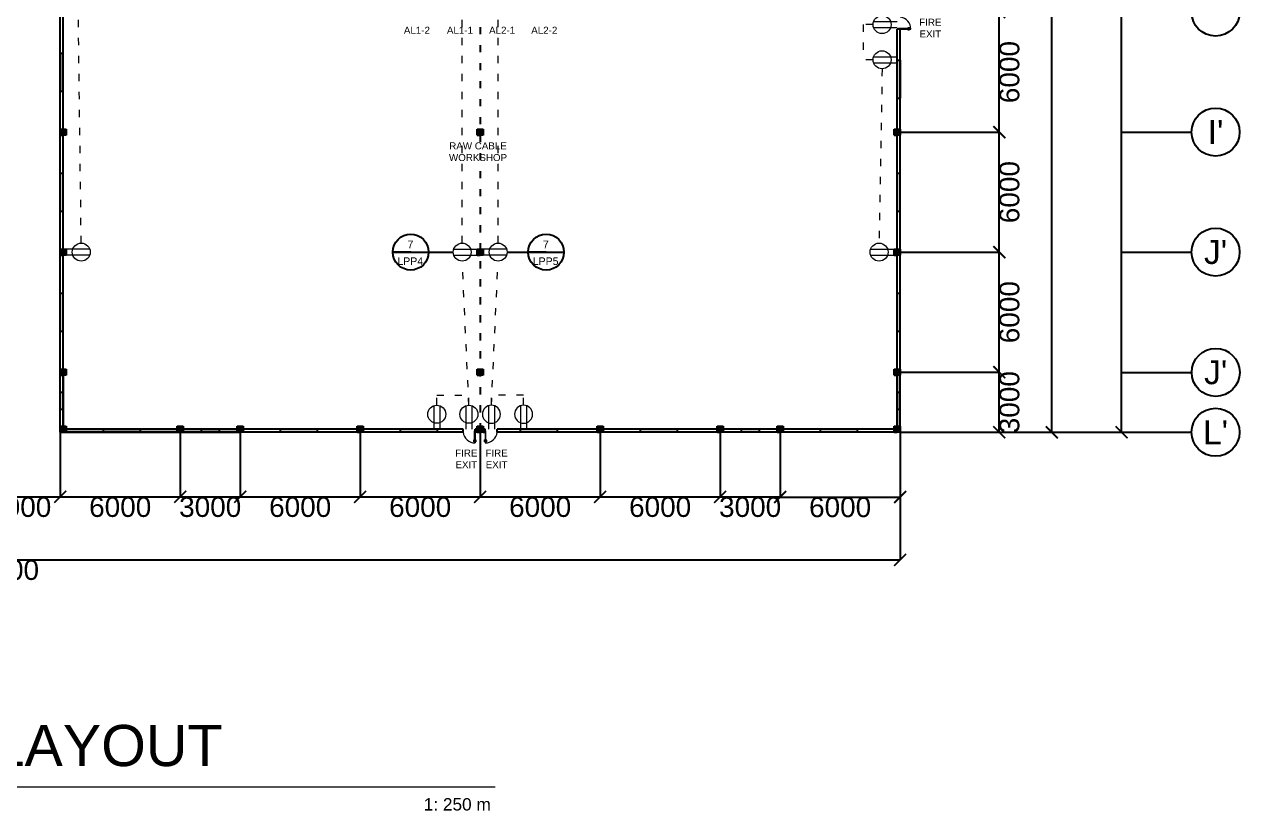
# Model space of a CAD drawing. Header units: millimetres. Extents: x 3339 to 2017737, y 4955 to 2748989.
# Drawn here: x 1182429 to 1243205, y 1219793 to 1259096 of the extents above; entities that cross this region are included whole.
import ezdxf

# ---------------------------------------------------------------- set-up
doc = ezdxf.new("R2010")
doc.units = ezdxf.units.MM
doc.header["$LTSCALE"] = 30
doc.linetypes.add('ACAD_ISO03W100', pattern=[30, 12, -18])
for name, color, linetype, lineweight in [('A-DETL-GENF', 92, 'Continuous', 13), ('A-DOOR', 31, 'Continuous', 13), ('MACH BLOCK', 41, 'Continuous', 5), ('outlet', 3, 'Continuous', 13), ('power lines', 3, 'ACAD_ISO03W100', 13), ('TEXT MACHLAYOUT', 255, 'Continuous', 5)]:
    doc.layers.add(name, color=color, linetype=linetype, lineweight=lineweight)
doc.layers.add('broken line', color=7, linetype='ACAD_ISO03W100', plot=False)
for name, color, linetype in [('DIM LINES', 7, 'Continuous'), ('TEXT', 7, 'Continuous'), ('window', 92, 'Continuous')]:
    doc.layers.add(name, color=color, linetype=linetype)
doc.styles.get("Standard").update_dxf_attribs({"font": 'arial.ttf'})
doc.dimstyles.new('GREEN', dxfattribs={"dimtxt": 1000, "dimasz": 600, "dimexe": 0.18, "dimexo": 0.0625, "dimgap": 0.09, "dimtad": 2, "dimdec": 0, "dimzin": 0, "dimdsep": 46, "dimtxsty": 'Standard', "dimblk": 'ARCHTICK', "dimcen": 0.09, "dimclrd": 3, "dimclre": 3, "dimclrt": 2, "dimadec": 0, "dimazin": 0, "dimtfac": 1, "dimtdec": 0, "dimtofl": 0, "dimtmove": 0, "dimatfit": 3, "dimfxl": 1, "dimtolj": 1, "dimtzin": 0, "dimarcsym": 0})

# ---------------------------------------------------------------- blocks, each defined once
blk = doc.blocks.new('_ArchTick')
at = {"color": 0, "linetype": 'ByBlock', "const_width": 0.15}
blk.add_lwpolyline([(-0.5, -0.5), (0.5, 0.5)], dxfattribs=at)
blk = doc.blocks.new('*D843')
at = {"layer": 'Defpoints', "color": 0, "transparency": 16777216}
for p in [(1136224, 1238709), (1226224, 1238709), (1226224, 1232330)]:
    blk.add_point(p, dxfattribs=at)
at = {"layer": 'DIM LINES', "color": 3, "linetype": 'ByBlock', "lineweight": -2, "transparency": 16777216}
for p, q in [((1136224, 1238709), (1136224, 1232329)), ((1226224, 1238709), (1226224, 1232329)), ((1136224, 1232330), (1226224, 1232330))]:
    blk.add_line(p, q, dxfattribs=at)
at = {"layer": 'DIM LINES', "color": 3, "lineweight": -2, "transparency": 16777216, "xscale": 600, "yscale": 600, "zscale": 600, "rotation": 180}
blk.add_blockref('_ArchTick', (1136224, 1232330), dxfattribs=at)
at = {"layer": 'DIM LINES', "color": 3, "lineweight": -2, "transparency": 16777216, "xscale": 600, "yscale": 600, "zscale": 600}
blk.add_blockref('_ArchTick', (1226224, 1232330), dxfattribs=at)
at = {"layer": 'DIM LINES', "color": 2, "transparency": 16777216, "insert": (1181224, 1231819), "char_height": 1000, "attachment_point": 5}
blk.add_mtext('\\A1;90000', dxfattribs=at)
blk = doc.blocks.new('*D573')
at = {"layer": 'Defpoints', "color": 0, "transparency": 16777216}
for p in [(1180224, 1238709), (1184224, 1238709), (1184224, 1235479)]:
    blk.add_point(p, dxfattribs=at)
at = {"layer": 'DIM LINES', "color": 3, "linetype": 'ByBlock', "lineweight": -2, "transparency": 16777216}
for p, q in [((1180224, 1238709), (1180224, 1235479)), ((1184224, 1238709), (1184224, 1235479)), ((1180224, 1235479), (1184224, 1235479))]:
    blk.add_line(p, q, dxfattribs=at)
at = {"layer": 'DIM LINES', "color": 3, "lineweight": -2, "transparency": 16777216, "xscale": 600, "yscale": 600, "zscale": 600, "rotation": 180}
blk.add_blockref('_ArchTick', (1180224, 1235479), dxfattribs=at)
at = {"layer": 'DIM LINES', "color": 3, "lineweight": -2, "transparency": 16777216, "xscale": 600, "yscale": 600, "zscale": 600}
blk.add_blockref('_ArchTick', (1184224, 1235479), dxfattribs=at)
at = {"layer": 'DIM LINES', "color": 2, "transparency": 16777216, "insert": (1182224, 1234968), "char_height": 1000, "attachment_point": 5}
blk.add_mtext('\\A1;4000', dxfattribs=at)
blk = doc.blocks.new('*D844')
at = {"layer": 'Defpoints', "color": 0, "transparency": 16777216}
for p in [(1184224, 1238709), (1190224, 1238709), (1190224, 1235479)]:
    blk.add_point(p, dxfattribs=at)
at = {"layer": 'DIM LINES', "color": 3, "linetype": 'ByBlock', "lineweight": -2, "transparency": 16777216}
for p, q in [((1184224, 1238709), (1184224, 1235479)), ((1190224, 1238709), (1190224, 1235479)), ((1184224, 1235479), (1190224, 1235479))]:
    blk.add_line(p, q, dxfattribs=at)
at = {"layer": 'DIM LINES', "color": 3, "lineweight": -2, "transparency": 16777216, "xscale": 600, "yscale": 600, "zscale": 600, "rotation": 180}
blk.add_blockref('_ArchTick', (1184224, 1235479), dxfattribs=at)
at = {"layer": 'DIM LINES', "color": 3, "lineweight": -2, "transparency": 16777216, "xscale": 600, "yscale": 600, "zscale": 600}
blk.add_blockref('_ArchTick', (1190224, 1235479), dxfattribs=at)
at = {"layer": 'DIM LINES', "color": 2, "transparency": 16777216, "insert": (1187224, 1234968), "char_height": 1000, "attachment_point": 5}
blk.add_mtext('\\A1;6000', dxfattribs=at)
blk = doc.blocks.new('*D574')
at = {"layer": 'Defpoints', "color": 0, "transparency": 16777216}
for p in [(1190224, 1238709), (1193224, 1238709), (1193224, 1235479)]:
    blk.add_point(p, dxfattribs=at)
at = {"layer": 'DIM LINES', "color": 3, "linetype": 'ByBlock', "lineweight": -2, "transparency": 16777216}
for p, q in [((1190224, 1238709), (1190224, 1235478)), ((1193224, 1238709), (1193224, 1235478)), ((1190224, 1235479), (1193224, 1235479))]:
    blk.add_line(p, q, dxfattribs=at)
at = {"layer": 'DIM LINES', "color": 3, "lineweight": -2, "transparency": 16777216, "xscale": 600, "yscale": 600, "zscale": 600, "rotation": 180}
blk.add_blockref('_ArchTick', (1190224, 1235479), dxfattribs=at)
at = {"layer": 'DIM LINES', "color": 3, "lineweight": -2, "transparency": 16777216, "xscale": 600, "yscale": 600, "zscale": 600}
blk.add_blockref('_ArchTick', (1193224, 1235479), dxfattribs=at)
at = {"layer": 'DIM LINES', "color": 2, "transparency": 16777216, "insert": (1191724, 1234968), "char_height": 1000, "attachment_point": 5}
blk.add_mtext('\\A1;3000', dxfattribs=at)
blk = doc.blocks.new('*D575')
at = {"layer": 'Defpoints', "color": 0, "transparency": 16777216}
for p in [(1193224, 1238709), (1199224, 1238709), (1199224, 1235479)]:
    blk.add_point(p, dxfattribs=at)
at = {"layer": 'DIM LINES', "color": 3, "linetype": 'ByBlock', "lineweight": -2, "transparency": 16777216}
for p, q in [((1193224, 1238709), (1193224, 1235478)), ((1199224, 1238709), (1199224, 1235478)), ((1193224, 1235479), (1199224, 1235479))]:
    blk.add_line(p, q, dxfattribs=at)
at = {"layer": 'DIM LINES', "color": 3, "lineweight": -2, "transparency": 16777216, "xscale": 600, "yscale": 600, "zscale": 600, "rotation": 180}
blk.add_blockref('_ArchTick', (1193224, 1235479), dxfattribs=at)
at = {"layer": 'DIM LINES', "color": 3, "lineweight": -2, "transparency": 16777216, "xscale": 600, "yscale": 600, "zscale": 600}
blk.add_blockref('_ArchTick', (1199224, 1235479), dxfattribs=at)
at = {"layer": 'DIM LINES', "color": 2, "transparency": 16777216, "insert": (1196224, 1234968), "char_height": 1000, "attachment_point": 5}
blk.add_mtext('\\A1;6000', dxfattribs=at)
blk = doc.blocks.new('*D576')
at = {"layer": 'Defpoints', "color": 0, "transparency": 16777216}
for p in [(1199224, 1238709), (1205224, 1238709), (1205224, 1235479)]:
    blk.add_point(p, dxfattribs=at)
at = {"layer": 'DIM LINES', "color": 3, "linetype": 'ByBlock', "lineweight": -2, "transparency": 16777216}
for p, q in [((1199224, 1238709), (1199224, 1235478)), ((1205224, 1238709), (1205224, 1235478)), ((1199224, 1235479), (1205224, 1235479))]:
    blk.add_line(p, q, dxfattribs=at)
at = {"layer": 'DIM LINES', "color": 3, "lineweight": -2, "transparency": 16777216, "xscale": 600, "yscale": 600, "zscale": 600, "rotation": 180}
blk.add_blockref('_ArchTick', (1199224, 1235479), dxfattribs=at)
at = {"layer": 'DIM LINES', "color": 3, "lineweight": -2, "transparency": 16777216, "xscale": 600, "yscale": 600, "zscale": 600}
blk.add_blockref('_ArchTick', (1205224, 1235479), dxfattribs=at)
at = {"layer": 'DIM LINES', "color": 2, "transparency": 16777216, "insert": (1202224, 1234968), "char_height": 1000, "attachment_point": 5}
blk.add_mtext('\\A1;6000', dxfattribs=at)
blk = doc.blocks.new('*D577')
at = {"layer": 'Defpoints', "color": 0, "transparency": 16777216}
for p in [(1205224, 1238709), (1211224, 1238709), (1211224, 1235479)]:
    blk.add_point(p, dxfattribs=at)
at = {"layer": 'DIM LINES', "color": 3, "linetype": 'ByBlock', "lineweight": -2, "transparency": 16777216}
for p, q in [((1205224, 1238709), (1205224, 1235478)), ((1211224, 1238709), (1211224, 1235478)), ((1205224, 1235479), (1211224, 1235479))]:
    blk.add_line(p, q, dxfattribs=at)
at = {"layer": 'DIM LINES', "color": 3, "lineweight": -2, "transparency": 16777216, "xscale": 600, "yscale": 600, "zscale": 600, "rotation": 180}
blk.add_blockref('_ArchTick', (1205224, 1235479), dxfattribs=at)
at = {"layer": 'DIM LINES', "color": 3, "lineweight": -2, "transparency": 16777216, "xscale": 600, "yscale": 600, "zscale": 600}
blk.add_blockref('_ArchTick', (1211224, 1235479), dxfattribs=at)
at = {"layer": 'DIM LINES', "color": 2, "transparency": 16777216, "insert": (1208224, 1234968), "char_height": 1000, "attachment_point": 5}
blk.add_mtext('\\A1;6000', dxfattribs=at)
blk = doc.blocks.new('*D578')
at = {"layer": 'Defpoints', "color": 0, "transparency": 16777216}
for p in [(1211224, 1238709), (1217224, 1238709), (1217224, 1235479)]:
    blk.add_point(p, dxfattribs=at)
at = {"layer": 'DIM LINES', "color": 3, "linetype": 'ByBlock', "lineweight": -2, "transparency": 16777216}
for p, q in [((1211224, 1238709), (1211224, 1235478)), ((1217224, 1238709), (1217224, 1235478)), ((1211224, 1235479), (1217224, 1235479))]:
    blk.add_line(p, q, dxfattribs=at)
at = {"layer": 'DIM LINES', "color": 3, "lineweight": -2, "transparency": 16777216, "xscale": 600, "yscale": 600, "zscale": 600, "rotation": 180}
blk.add_blockref('_ArchTick', (1211224, 1235479), dxfattribs=at)
at = {"layer": 'DIM LINES', "color": 3, "lineweight": -2, "transparency": 16777216, "xscale": 600, "yscale": 600, "zscale": 600}
blk.add_blockref('_ArchTick', (1217224, 1235479), dxfattribs=at)
at = {"layer": 'DIM LINES', "color": 2, "transparency": 16777216, "insert": (1214224, 1234968), "char_height": 1000, "attachment_point": 5}
blk.add_mtext('\\A1;6000', dxfattribs=at)
blk = doc.blocks.new('*D579')
at = {"layer": 'Defpoints', "color": 0, "transparency": 16777216}
for p in [(1217224, 1238709), (1220224, 1238709), (1220224, 1235478)]:
    blk.add_point(p, dxfattribs=at)
at = {"layer": 'DIM LINES', "color": 3, "linetype": 'ByBlock', "lineweight": -2, "transparency": 16777216}
for p, q in [((1217224, 1238709), (1217224, 1235478)), ((1220224, 1238709), (1220224, 1235478)), ((1217224, 1235478), (1220224, 1235478))]:
    blk.add_line(p, q, dxfattribs=at)
at = {"layer": 'DIM LINES', "color": 3, "lineweight": -2, "transparency": 16777216, "xscale": 600, "yscale": 600, "zscale": 600, "rotation": 180}
blk.add_blockref('_ArchTick', (1217224, 1235478), dxfattribs=at)
at = {"layer": 'DIM LINES', "color": 3, "lineweight": -2, "transparency": 16777216, "xscale": 600, "yscale": 600, "zscale": 600}
blk.add_blockref('_ArchTick', (1220224, 1235478), dxfattribs=at)
at = {"layer": 'DIM LINES', "color": 2, "transparency": 16777216, "insert": (1218724, 1234967), "char_height": 1000, "attachment_point": 5}
blk.add_mtext('\\A1;3000', dxfattribs=at)
blk = doc.blocks.new('*D845')
at = {"layer": 'Defpoints', "color": 0, "transparency": 16777216}
for p in [(1220224, 1238709), (1226224, 1238709), (1226224, 1235469)]:
    blk.add_point(p, dxfattribs=at)
at = {"layer": 'DIM LINES', "color": 3, "linetype": 'ByBlock', "lineweight": -2, "transparency": 16777216}
for p, q in [((1220224, 1238709), (1220224, 1235469)), ((1226224, 1238709), (1226224, 1235469)), ((1220224, 1235469), (1226224, 1235469))]:
    blk.add_line(p, q, dxfattribs=at)
at = {"layer": 'DIM LINES', "color": 3, "lineweight": -2, "transparency": 16777216, "xscale": 600, "yscale": 600, "zscale": 600, "rotation": 180}
blk.add_blockref('_ArchTick', (1220224, 1235469), dxfattribs=at)
at = {"layer": 'DIM LINES', "color": 3, "lineweight": -2, "transparency": 16777216, "xscale": 600, "yscale": 600, "zscale": 600}
blk.add_blockref('_ArchTick', (1226224, 1235469), dxfattribs=at)
at = {"layer": 'DIM LINES', "color": 2, "transparency": 16777216, "insert": (1223224, 1234959), "char_height": 1000, "attachment_point": 5}
blk.add_mtext('\\A1;6000', dxfattribs=at)
blk = doc.blocks.new('*D849')
at = {"layer": 'Defpoints', "color": 0, "transparency": 16777216}
for p in [(1193149, 1301709), (1233810, 1301709), (1226224, 1238709)]:
    blk.add_point(p, dxfattribs=at)
at = {"layer": 'DIM LINES', "color": 3, "linetype": 'ByBlock', "lineweight": -2, "transparency": 16777216}
for p, q in [((1193149, 1301709), (1233810, 1301709)), ((1233810, 1238709), (1233810, 1301709)), ((1226224, 1238709), (1233810, 1238709))]:
    blk.add_line(p, q, dxfattribs=at)
at = {"layer": 'DIM LINES', "color": 3, "lineweight": -2, "transparency": 16777216, "xscale": 600, "yscale": 600, "zscale": 600}
for p, rotation in [((1233810, 1301709), 90), ((1233810, 1238709), 270)]:
    blk.add_blockref('_ArchTick', p, dxfattribs=dict(at, rotation=rotation))
at = {"layer": 'DIM LINES', "color": 2, "transparency": 16777216, "insert": (1234321, 1270209), "char_height": 1000, "attachment_point": 5, "rotation": 90}
blk.add_mtext('\\A1;63000', dxfattribs=at)
blk = doc.blocks.new('*D591')
at = {"layer": 'Defpoints', "color": 0, "transparency": 16777216}
for p in [(1226224, 1308509), (1237299, 1308509), (1226224, 1238709)]:
    blk.add_point(p, dxfattribs=at)
at = {"layer": 'DIM LINES', "color": 3, "linetype": 'ByBlock', "lineweight": -2, "transparency": 16777216}
for p, q in [((1226224, 1308509), (1237299, 1308509)), ((1237299, 1238709), (1237299, 1308509)), ((1226224, 1238709), (1237299, 1238709))]:
    blk.add_line(p, q, dxfattribs=at)
at = {"layer": 'DIM LINES', "color": 3, "lineweight": -2, "transparency": 16777216, "xscale": 600, "yscale": 600, "zscale": 600}
for p, rotation in [((1237299, 1308509), 90), ((1237299, 1238709), 270)]:
    blk.add_blockref('_ArchTick', p, dxfattribs=dict(at, rotation=rotation))
at = {"layer": 'DIM LINES', "color": 2, "transparency": 16777216, "insert": (1237809, 1273609), "char_height": 1000, "attachment_point": 5, "rotation": 90}
blk.add_mtext('\\A1;69800', dxfattribs=at)
blk = doc.blocks.new('*D593')
at = {"layer": 'Defpoints', "color": 0, "transparency": 16777216}
for p in [(1226224, 1241709), (1231182, 1241709), (1226224, 1238709)]:
    blk.add_point(p, dxfattribs=at)
at = {"layer": 'DIM LINES', "color": 3, "linetype": 'ByBlock', "lineweight": -2, "transparency": 16777216}
for p, q in [((1226224, 1241709), (1231182, 1241709)), ((1231182, 1238709), (1231182, 1241709)), ((1226224, 1238709), (1231182, 1238709))]:
    blk.add_line(p, q, dxfattribs=at)
at = {"layer": 'DIM LINES', "color": 3, "lineweight": -2, "transparency": 16777216, "xscale": 600, "yscale": 600, "zscale": 600}
for p, rotation in [((1231182, 1241709), 90), ((1231182, 1238709), 270)]:
    blk.add_blockref('_ArchTick', p, dxfattribs=dict(at, rotation=rotation))
at = {"layer": 'DIM LINES', "color": 2, "transparency": 16777216, "insert": (1231693, 1240209), "char_height": 1000, "attachment_point": 5, "rotation": 90}
blk.add_mtext('\\A1;3000', dxfattribs=at)
blk = doc.blocks.new('*D594')
at = {"layer": 'Defpoints', "color": 0, "transparency": 16777216}
for p in [(1226224, 1247709), (1231182, 1247709), (1226224, 1241709)]:
    blk.add_point(p, dxfattribs=at)
at = {"layer": 'DIM LINES', "color": 3, "linetype": 'ByBlock', "lineweight": -2, "transparency": 16777216}
for p, q in [((1226224, 1247709), (1231182, 1247709)), ((1231182, 1241709), (1231182, 1247709)), ((1226224, 1241709), (1231182, 1241709))]:
    blk.add_line(p, q, dxfattribs=at)
at = {"layer": 'DIM LINES', "color": 3, "lineweight": -2, "transparency": 16777216, "xscale": 600, "yscale": 600, "zscale": 600}
for p, rotation in [((1231182, 1247709), 90), ((1231182, 1241709), 270)]:
    blk.add_blockref('_ArchTick', p, dxfattribs=dict(at, rotation=rotation))
at = {"layer": 'DIM LINES', "color": 2, "transparency": 16777216, "insert": (1231693, 1244709), "char_height": 1000, "attachment_point": 5, "rotation": 90}
blk.add_mtext('\\A1;6000', dxfattribs=at)
blk = doc.blocks.new('*D595')
at = {"layer": 'Defpoints', "color": 0, "transparency": 16777216}
for p in [(1226224, 1253709), (1231182, 1253709), (1226224, 1247709)]:
    blk.add_point(p, dxfattribs=at)
at = {"layer": 'DIM LINES', "color": 3, "linetype": 'ByBlock', "lineweight": -2, "transparency": 16777216}
for p, q in [((1226225, 1253709), (1231182, 1253709)), ((1231182, 1247709), (1231182, 1253709)), ((1226225, 1247709), (1231182, 1247709))]:
    blk.add_line(p, q, dxfattribs=at)
at = {"layer": 'DIM LINES', "color": 3, "lineweight": -2, "transparency": 16777216, "xscale": 600, "yscale": 600, "zscale": 600}
for p, rotation in [((1231182, 1253709), 90), ((1231182, 1247709), 270)]:
    blk.add_blockref('_ArchTick', p, dxfattribs=dict(at, rotation=rotation))
at = {"layer": 'DIM LINES', "color": 2, "transparency": 16777216, "insert": (1231693, 1250709), "char_height": 1000, "attachment_point": 5, "rotation": 90}
blk.add_mtext('\\A1;6000', dxfattribs=at)
blk = doc.blocks.new('*D596')
at = {"layer": 'Defpoints', "color": 0, "transparency": 16777216}
for p in [(1226225, 1259709), (1231182, 1259709), (1226225, 1253709)]:
    blk.add_point(p, dxfattribs=at)
at = {"layer": 'DIM LINES', "color": 3, "linetype": 'ByBlock', "lineweight": -2, "transparency": 16777216}
for p, q in [((1226225, 1259709), (1231182, 1259709)), ((1231182, 1253709), (1231182, 1259709)), ((1226225, 1253709), (1231182, 1253709))]:
    blk.add_line(p, q, dxfattribs=at)
at = {"layer": 'DIM LINES', "color": 3, "lineweight": -2, "transparency": 16777216, "xscale": 600, "yscale": 600, "zscale": 600}
for p, rotation in [((1231182, 1259709), 90), ((1231182, 1253709), 270)]:
    blk.add_blockref('_ArchTick', p, dxfattribs=dict(at, rotation=rotation))
at = {"layer": 'DIM LINES', "color": 2, "transparency": 16777216, "insert": (1231693, 1256709), "char_height": 1000, "attachment_point": 5, "rotation": 90}
blk.add_mtext('\\A1;6000', dxfattribs=at)
blk = doc.blocks.new('Poste with lines')
h = blk.add_hatch(color=2)
h.dxf.hatch_style = 1
h.paths.add_polyline_path([(13203, 12318), (12903, 12318), (12903, 12018), (13203, 12018)])
at = {"color": 0}
for p, q in [((12903, 12018), (12903, 12318)), ((12903, 12318), (13203, 12318)), ((12903, 12018), (12903, 12168)), ((13203, 12318), (13203, 12018)), ((12903, 12018), (13053, 12018)), ((13053, 12018), (12903, 12018)), ((13203, 12018), (12903, 12018))]:
    blk.add_line(p, q, dxfattribs=at)
blk = doc.blocks.new('outet')
at = {"layer": 'outlet', "linetype": 'ByBlock'}
for p, q in [((151671, 60292), (151671, 59118)), ((151971, 60292), (151971, 59118))]:
    blk.add_line(p, q, dxfattribs=at)
blk.add_circle((151821, 59868), 450, dxfattribs=at)

msp = doc.modelspace()

# ---------------------------------------------------------------- hatches: boundary and pattern name
at = {"layer": 'window'}
h = msp.add_hatch(color=256, dxfattribs=at)
h.dxf.hatch_style = 1
h.paths.add_polyline_path([(1184374.279, 1257659.357), (1184225.899, 1257659.357), (1184225.899, 1255759.357), (1184374.279, 1255759.357)])
h = msp.add_hatch(color=256, dxfattribs=at)
h.dxf.hatch_style = 1
h.paths.add_polyline_path([(1226224.639, 1257306.42), (1226076.259, 1257306.42), (1226076.259, 1255406.42), (1226224.639, 1255406.42)])
h = msp.add_hatch(color=256, dxfattribs=at)
h.dxf.hatch_style = 1
h.paths.add_polyline_path([(1184374.639, 1251659.357), (1184226.259, 1251659.357), (1184226.259, 1249759.357), (1184374.639, 1249759.357)])
h = msp.add_hatch(color=256, dxfattribs=at)
h.dxf.hatch_style = 1
h.paths.add_polyline_path([(1226224.639, 1251659.357), (1226076.259, 1251659.357), (1226076.259, 1249759.357), (1226224.639, 1249759.357)])
h = msp.add_hatch(color=256, dxfattribs=at)
h.dxf.hatch_style = 1
h.paths.add_polyline_path([(1184374.459, 1245659.357), (1184226.079, 1245659.357), (1184226.079, 1243759.357), (1184374.459, 1243759.357)])
h = msp.add_hatch(color=256, dxfattribs=at)
h.dxf.hatch_style = 1
h.paths.add_polyline_path([(1226224.459, 1245659.357), (1226076.079, 1245659.357), (1226076.079, 1243759.357), (1226224.459, 1243759.357)])
h = msp.add_hatch(color=256, dxfattribs=at)
h.dxf.hatch_style = 1
h.paths.add_polyline_path([(1184374.279, 1240709.357), (1184224.279, 1240709.357), (1184224.279, 1239859.357), (1184374.279, 1239859.357)])
h = msp.add_hatch(color=256, dxfattribs=at)
h.dxf.hatch_style = 1
h.paths.add_polyline_path([(1226224.279, 1240709.357), (1226074.279, 1240709.357), (1226074.279, 1239859.357), (1226224.279, 1239859.357)])
h = msp.add_hatch(color=256, dxfattribs=at)
h.dxf.hatch_style = 1
h.paths.add_polyline_path([(1188224.279, 1238859.357), (1186374.279, 1238859.357), (1186374.279, 1238709.357), (1188224.279, 1238709.357)])
h = msp.add_hatch(color=256, dxfattribs=at)
h.dxf.hatch_style = 1
h.paths.add_polyline_path([(1192174.279, 1238859.357), (1191274.279, 1238859.357), (1191274.279, 1238709.357), (1191724.279, 1238709.357), (1192174.279, 1238709.357)])
h = msp.add_hatch(color=256, dxfattribs=at)
h.dxf.hatch_style = 1
h.paths.add_polyline_path([(1197074.279, 1238859.357), (1195224.279, 1238859.357), (1195224.279, 1238709.357), (1197074.279, 1238709.357)])
h = msp.add_hatch(color=256, dxfattribs=at)
h.dxf.hatch_style = 1
h.paths.add_polyline_path([(1203074.279, 1238859.357), (1201224.279, 1238859.357), (1201224.279, 1238709.357), (1203074.279, 1238709.357)])
h = msp.add_hatch(color=256, dxfattribs=at)
h.dxf.hatch_style = 1
h.paths.add_polyline_path([(1209074.279, 1238859.357), (1207224.279, 1238859.357), (1207224.279, 1238709.357), (1209074.279, 1238709.357)])
h = msp.add_hatch(color=256, dxfattribs=at)
h.dxf.hatch_style = 1
h.paths.add_polyline_path([(1215074.279, 1238859.357), (1213224.279, 1238859.357), (1213224.279, 1238709.357), (1215074.279, 1238709.357)])
h = msp.add_hatch(color=256, dxfattribs=at)
h.dxf.hatch_style = 1
h.paths.add_polyline_path([(1219174.279, 1238859.357), (1218274.279, 1238859.357), (1218274.279, 1238709.357), (1218724.279, 1238709.357), (1219174.279, 1238709.357)])
h = msp.add_hatch(color=256, dxfattribs=at)
h.dxf.hatch_style = 1
h.paths.add_polyline_path([(1224074.279, 1238859.357), (1222224.279, 1238859.357), (1222224.279, 1238709.357), (1224074.279, 1238709.357)])

# ---------------------------------------------------------------- linework, layer by layer
at = {"color": 0}
for p, q in [((1184224.279, 1238709.357), (1184224.279, 1260346.482)), ((1184374.279, 1238859.357), (1184374.279, 1259559.357)), ((1226224.279, 1238709.357), (1226224.279, 1258853.482)), ((1226224.279, 1238709.357), (1226224.279, 1258853.482)), ((1204368.404, 1238709.357), (1184224.279, 1238709.357)), ((1184224.279, 1238709.357), (1193224.279, 1238709.357)), ((1184224.279, 1238709.357), (1191724.279, 1238709.357)), ((1204368.404, 1238859.357), (1184374.279, 1238859.357)), ((1205474.279, 1238859.357), (1204974.279, 1238859.357)), ((1205474.279, 1238709.357), (1204974.279, 1238709.357)), ((1205474.279, 1238709.357), (1205224.279, 1238709.357)), ((1226074.279, 1238859.357), (1206080.155, 1238859.357)), ((1226224.279, 1238709.357), (1206080.155, 1238709.357)), ((1226224.279, 1238709.357), (1206080.155, 1238709.357))]:
    msp.add_line(p, q, dxfattribs=at)
for p, q in [((1226074.279, 1238859.357), (1226074.279, 1258853.482)), ((1226224.279, 1258853.482), (1226074.279, 1258853.482)), ((1184225.899, 1257659.357), (1184225.899, 1255759.357)), ((1226224.639, 1257306.42), (1226224.639, 1255406.42)), ((1226224.639, 1253709.357), (1226224.639, 1253859.357)), ((1237298.492, 1253709.177), (1240798.492, 1253709.177)), ((1201749.387, 1247709.357), (1200849.387, 1247709.357)), ((1200849.387, 1247709.357), (1202649.387, 1247709.357)), ((1201749.387, 1247709.357), (1201749.387, 1247709.357)), ((1202649.387, 1247709.357), (1203874.459, 1247709.357)), ((1206574.459, 1247709.357), (1207619.653, 1247709.357)), ((1208519.653, 1247709.357), (1207619.653, 1247709.357)), ((1207619.653, 1247709.357), (1209419.653, 1247709.357)), ((1208519.653, 1247709.357), (1208519.653, 1247709.357)), ((1237298.492, 1247709.177), (1240798.492, 1247709.177)), ((1201749.387, 1246813.087), (1201749.387, 1246809.357)), ((1208519.653, 1246813.087), (1208519.653, 1246809.357)), ((1237305.38, 1241700.31), (1240805.38, 1241700.31)), ((1184374.279, 1241559.357), (1184374.279, 1239009.357)), ((1226074.279, 1241559.357), (1226074.279, 1239009.357)), ((1184524.279, 1238859.357), (1190074.279, 1238859.357)), ((1190374.279, 1238859.357), (1193074.279, 1238859.357)), ((1204368.404, 1238709.357), (1204368.404, 1238859.357)), ((1204974.279, 1238709.357), (1204974.279, 1238859.357)), ((1205374.279, 1238709.357), (1205474.279, 1238709.357)), ((1205474.279, 1238709.357), (1205474.279, 1238859.357)), ((1206080.155, 1238709.357), (1206080.155, 1238859.357)), ((1237296.512, 1238709.177), (1240796.512, 1238709.177))]:
    msp.add_line(p, q)
at = {"color": 1}
for centre in [(1241998.492, 1259709.177), (1241998.492, 1253709.177), (1241998.492, 1247709.177), (1242005.38, 1241700.31), (1241996.512, 1238709.177)]:
    msp.add_circle(centre, 1200, dxfattribs=at)
for centre in [(1201749.387, 1247709.357), (1208519.653, 1247709.357)]:
    msp.add_circle(centre, 896.27)
at = {"layer": 'A-DETL-GENF'}
for p, q in [((1226608.687, 1258921.582), (1226608.687, 1258907.211)), ((1226670.492, 1258921.582), (1226608.687, 1258921.582)), ((1226608.687, 1258907.211), (1226617.577, 1258907.211)), ((1226617.577, 1258829.753), (1226608.687, 1258829.753)), ((1226608.687, 1258829.753), (1226608.687, 1258815.382)), ((1226608.687, 1258815.382), (1226670.492, 1258815.382)), ((1226617.577, 1258912.997), (1226608.992, 1258921.582)), ((1226617.577, 1258823.967), (1226608.992, 1258815.382)), ((1226617.577, 1258907.211), (1226617.577, 1258912.997)), ((1226617.577, 1258912.997), (1226670.492, 1258912.997)), ((1226617.577, 1258823.967), (1226617.577, 1258829.753)), ((1226670.492, 1258823.967), (1226617.577, 1258823.967)), ((1226646.679, 1258888.244), (1226641.917, 1258883.482)), ((1226641.917, 1258883.482), (1226727.642, 1258883.482)), ((1226727.642, 1258853.482), (1226641.917, 1258853.482)), ((1226641.917, 1258853.482), (1226646.679, 1258848.719)), ((1226722.879, 1258888.244), (1226646.679, 1258888.244)), ((1226646.679, 1258848.719), (1226722.879, 1258848.719)), ((1226670.492, 1258912.997), (1226670.492, 1258921.582)), ((1226699.067, 1258921.582), (1226670.492, 1258921.582)), ((1226670.492, 1258921.582), (1226670.492, 1258912.057)), ((1226670.492, 1258912.057), (1226699.067, 1258912.057)), ((1226670.492, 1258824.907), (1226670.492, 1258815.382)), ((1226699.067, 1258824.907), (1226670.492, 1258824.907)), ((1226670.492, 1258815.382), (1226670.492, 1258823.967)), ((1226670.492, 1258815.382), (1226699.067, 1258815.382)), ((1226672.873, 1258912.057), (1226672.873, 1258888.244)), ((1226696.686, 1258912.057), (1226672.873, 1258912.057)), ((1226672.873, 1258888.244), (1226696.686, 1258888.244)), ((1226696.686, 1258848.719), (1226672.873, 1258848.719)), ((1226672.873, 1258848.719), (1226672.873, 1258824.907)), ((1226672.873, 1258824.907), (1226696.686, 1258824.907)), ((1226696.686, 1258888.244), (1226696.686, 1258912.057)), ((1226696.686, 1258824.907), (1226696.686, 1258848.719)), ((1226699.067, 1258912.057), (1226699.067, 1258921.582)), ((1226699.067, 1258815.382), (1226699.067, 1258824.907)), ((1226727.642, 1258883.482), (1226722.879, 1258888.244)), ((1226722.879, 1258848.719), (1226727.642, 1258853.482)), ((1204906.179, 1238324.95), (1204920.55, 1238324.95)), ((1204906.179, 1238263.145), (1204906.179, 1238324.95)), ((1204914.765, 1238316.059), (1204906.179, 1238324.645)), ((1204914.765, 1238263.145), (1204906.179, 1238263.145)), ((1204906.179, 1238234.57), (1204906.179, 1238263.145)), ((1204906.179, 1238263.145), (1204915.704, 1238263.145)), ((1204915.704, 1238234.57), (1204906.179, 1238234.57)), ((1204920.55, 1238316.059), (1204914.765, 1238316.059)), ((1204914.765, 1238316.059), (1204914.765, 1238263.145)), ((1204915.704, 1238263.145), (1204915.704, 1238234.57)), ((1204915.704, 1238260.764), (1204939.517, 1238260.764)), ((1204915.704, 1238236.951), (1204915.704, 1238260.764)), ((1204939.517, 1238236.951), (1204915.704, 1238236.951)), ((1204920.55, 1238324.95), (1204920.55, 1238316.059)), ((1204939.517, 1238286.957), (1204944.279, 1238291.72)), ((1204939.517, 1238210.757), (1204939.517, 1238286.957)), ((1204939.517, 1238260.764), (1204939.517, 1238236.951)), ((1204944.279, 1238205.995), (1204939.517, 1238210.757)), ((1204944.279, 1238291.72), (1204944.279, 1238205.995)), ((1204974.279, 1238205.995), (1204974.279, 1238291.72)), ((1204974.279, 1238291.72), (1204979.042, 1238286.957)), ((1204979.042, 1238210.757), (1204974.279, 1238205.995)), ((1204979.042, 1238286.957), (1204979.042, 1238210.757)), ((1204979.042, 1238236.951), (1204979.042, 1238260.764)), ((1204979.042, 1238260.764), (1205002.854, 1238260.764)), ((1205002.854, 1238236.951), (1204979.042, 1238236.951)), ((1204998.009, 1238316.059), (1204998.009, 1238324.95)), ((1204998.009, 1238324.95), (1205012.379, 1238324.95)), ((1205003.794, 1238316.059), (1204998.009, 1238316.059)), ((1205002.854, 1238263.145), (1205012.379, 1238263.145)), ((1205002.854, 1238234.57), (1205002.854, 1238263.145)), ((1205002.854, 1238260.764), (1205002.854, 1238236.951)), ((1205012.379, 1238234.57), (1205002.854, 1238234.57)), ((1205003.794, 1238316.059), (1205012.379, 1238324.645)), ((1205003.794, 1238263.145), (1205003.794, 1238316.059)), ((1205012.379, 1238263.145), (1205003.794, 1238263.145)), ((1205012.379, 1238324.95), (1205012.379, 1238263.145)), ((1205012.379, 1238263.145), (1205012.379, 1238234.57)), ((1205436.179, 1238324.95), (1205436.179, 1238263.145)), ((1205450.55, 1238324.95), (1205436.179, 1238324.95)), ((1205444.765, 1238316.059), (1205436.179, 1238324.645)), ((1205436.179, 1238263.145), (1205444.765, 1238263.145)), ((1205445.704, 1238263.145), (1205436.179, 1238263.145)), ((1205436.179, 1238263.145), (1205436.179, 1238234.57)), ((1205436.179, 1238234.57), (1205445.704, 1238234.57)), ((1205444.765, 1238263.145), (1205444.765, 1238316.059)), ((1205444.765, 1238316.059), (1205450.55, 1238316.059)), ((1205445.704, 1238234.57), (1205445.704, 1238263.145)), ((1205445.704, 1238260.764), (1205445.704, 1238236.951)), ((1205469.517, 1238260.764), (1205445.704, 1238260.764)), ((1205445.704, 1238236.951), (1205469.517, 1238236.951)), ((1205450.55, 1238316.059), (1205450.55, 1238324.95)), ((1205474.279, 1238291.72), (1205469.517, 1238286.957)), ((1205469.517, 1238286.957), (1205469.517, 1238210.757)), ((1205469.517, 1238236.951), (1205469.517, 1238260.764)), ((1205469.517, 1238210.757), (1205474.279, 1238205.995)), ((1205474.279, 1238205.995), (1205474.279, 1238291.72)), ((1205509.042, 1238286.957), (1205504.279, 1238291.72)), ((1205504.279, 1238291.72), (1205504.279, 1238205.995)), ((1205504.279, 1238205.995), (1205509.042, 1238210.757)), ((1205509.042, 1238210.757), (1205509.042, 1238286.957)), ((1205532.854, 1238260.764), (1205509.042, 1238260.764)), ((1205509.042, 1238260.764), (1205509.042, 1238236.951)), ((1205509.042, 1238236.951), (1205532.854, 1238236.951)), ((1205542.379, 1238324.95), (1205528.009, 1238324.95)), ((1205528.009, 1238324.95), (1205528.009, 1238316.059)), ((1205528.009, 1238316.059), (1205533.794, 1238316.059)), ((1205532.854, 1238263.145), (1205532.854, 1238234.57)), ((1205542.379, 1238263.145), (1205532.854, 1238263.145)), ((1205532.854, 1238236.951), (1205532.854, 1238260.764)), ((1205532.854, 1238234.57), (1205542.379, 1238234.57)), ((1205533.794, 1238316.059), (1205542.379, 1238324.645)), ((1205533.794, 1238316.059), (1205533.794, 1238263.145)), ((1205533.794, 1238263.145), (1205542.379, 1238263.145)), ((1205542.379, 1238263.145), (1205542.379, 1238324.95)), ((1205542.379, 1238234.57), (1205542.379, 1238263.145))]:
    msp.add_line(p, q, dxfattribs=at)
at = {"layer": 'A-DOOR', "lineweight": 18}
for p, q in [((1226149.279, 1258883.482), (1226149.279, 1258853.482)), ((1226759.779, 1258883.482), (1226149.279, 1258883.482)), ((1226149.279, 1258853.482), (1226759.779, 1258853.482)), ((1226759.779, 1258853.482), (1226759.779, 1258883.482)), ((1204944.279, 1238784.357), (1204974.279, 1238784.357)), ((1204944.279, 1238173.857), (1204944.279, 1238784.357)), ((1204974.279, 1238784.357), (1204974.279, 1238173.857)), ((1205504.279, 1238784.357), (1205474.279, 1238784.357)), ((1205474.279, 1238784.357), (1205474.279, 1238173.857)), ((1205504.279, 1238173.857), (1205504.279, 1238784.357))]:
    msp.add_line(p, q, dxfattribs=at)
at = {"layer": 'A-DOOR'}
for centre, start, end in [((1226149.279, 1258853.482), 0, 82.94338002), ((1204974.279, 1238784.357), 187.05661998, 270), ((1205474.279, 1238784.357), 270, 352.94338002)]:
    msp.add_arc(centre, 610.5, start, end, dxfattribs=at)
at = {"layer": 'broken line'}
msp.add_line((1205225.719, 1289559.357), (1205224.279, 1239009.357), dxfattribs=at)
at = {"layer": 'MACH BLOCK', "color": 85, "true_color": 0x58ba48}
msp.add_line((1156596.262, 1220988.441), (1205982.625, 1220988.441), dxfattribs=at)
at = {"layer": 'power lines'}
for p, q in [((1185274.459, 1248159.357), (1185124.279, 1260195.751)), ((1204324.099, 1248159.357), (1204324.279, 1259409.357)), ((1206124.459, 1248159.357), (1206124.279, 1259409.357)), ((1224874.279, 1259082.741), (1224374.279, 1259082.741)), ((1224374.279, 1259082.741), (1224374.279, 1257322.75)), ((1224874.279, 1257322.75), (1224374.279, 1257322.75)), ((1225324.279, 1256872.75), (1225174.459, 1248159.357)), ((1204662.577, 1240059.357), (1204324.099, 1247259.357)), ((1205785.981, 1240059.357), (1206124.459, 1247259.357)), ((1203054.345, 1240059.357), (1203054.345, 1240559.357)), ((1203054.345, 1240559.357), (1204662.577, 1240559.357)), ((1204662.577, 1240059.357), (1204662.577, 1240559.357)), ((1207394.214, 1240559.357), (1205785.981, 1240559.357)), ((1205785.981, 1240059.357), (1205785.981, 1240559.357)), ((1207394.214, 1240059.357), (1207394.214, 1240559.357))]:
    msp.add_line(p, q, dxfattribs=at)
at = {"layer": 'window'}
for p, q in [((1184225.899, 1257659.357), (1184374.279, 1257659.357)), ((1226076.259, 1257306.42), (1226224.639, 1257306.42)), ((1184225.899, 1255759.357), (1184374.279, 1255759.357)), ((1226076.259, 1255406.42), (1226224.639, 1255406.42)), ((1184226.259, 1251659.357), (1184374.639, 1251659.357)), ((1226076.259, 1251659.357), (1226224.639, 1251659.357)), ((1184226.259, 1249759.357), (1184374.639, 1249759.357)), ((1226076.259, 1249759.357), (1226224.639, 1249759.357)), ((1184226.079, 1245659.357), (1184374.459, 1245659.357)), ((1226076.079, 1245659.357), (1226224.459, 1245659.357)), ((1184226.079, 1243759.357), (1184374.459, 1243759.357)), ((1226076.079, 1243759.357), (1226224.459, 1243759.357)), ((1184224.279, 1240709.357), (1184374.279, 1240709.357)), ((1226074.279, 1240709.357), (1226224.279, 1240709.357)), ((1184224.279, 1239859.357), (1184374.279, 1239859.357)), ((1226074.279, 1239859.357), (1226224.279, 1239859.357)), ((1186374.279, 1238859.357), (1186374.279, 1238709.357)), ((1188224.279, 1238859.357), (1188224.279, 1238709.357)), ((1191274.279, 1238859.357), (1191274.279, 1238709.357)), ((1192174.279, 1238859.357), (1192174.279, 1238709.357)), ((1195224.279, 1238859.357), (1195224.279, 1238709.357)), ((1197074.279, 1238859.357), (1197074.279, 1238709.357)), ((1201224.279, 1238859.357), (1201224.279, 1238709.357)), ((1203074.279, 1238859.357), (1203074.279, 1238709.357)), ((1207224.279, 1238859.357), (1207224.279, 1238709.357)), ((1209074.279, 1238859.357), (1209074.279, 1238709.357)), ((1213224.279, 1238859.357), (1213224.279, 1238709.357)), ((1215074.279, 1238859.357), (1215074.279, 1238709.357)), ((1218274.279, 1238859.357), (1218274.279, 1238709.357)), ((1219174.279, 1238859.357), (1219174.279, 1238709.357)), ((1222224.279, 1238859.357), (1222224.279, 1238709.357)), ((1224074.279, 1238859.357), (1224074.279, 1238709.357))]:
    msp.add_line(p, q, dxfattribs=at)

# ---------------------------------------------------------------- block references
for p, rotation in [((1285192.39, 1107261.597), 90), ((1285192.39, 1105501.607), 90), ((1125406.348, 1399530.501), 270), ((1264192.57, 1095888.214), 90), ((1146256.348, 1399530.501), 270), ((1285042.57, 1095888.214), 90)]:
    msp.add_blockref('outet', p, dxfattribs=dict(rotation=rotation))
at = {"color": 0}
for p in [(1171321.149, 1241541.247), (1192171.149, 1241541.247), (1213021.149, 1241541.247), (1171320.969, 1235541.247), (1192170.969, 1235541.247), (1213020.969, 1235541.247), (1171320.789, 1229541.247), (1192170.789, 1229541.247), (1213020.789, 1229541.247), (1171320.789, 1226691.247), (1177170.789, 1226691.247), (1180170.789, 1226691.247), (1186170.789, 1226691.247), (1192170.789, 1226691.247), (1198170.789, 1226691.247), (1204170.789, 1226691.247), (1207170.789, 1226691.247), (1213020.789, 1226691.247)]:
    msp.add_blockref('Poste with lines', p, dxfattribs=at)
for p in [(1051233.202, 1179741.247), (1052841.434, 1179741.247)]:
    msp.add_blockref('outet', p)
at = {"xscale": -1}
for p in [(1357607.125, 1179741.247), (1359215.357, 1179741.247)]:
    msp.add_blockref('outet', p, dxfattribs=at)

# ---------------------------------------------------------------- texts
at = {"color": 1, "char_height": 1200, "attachment_point": 5}
for s, insert in [("\\pxt1;I'", (1241998.492, 1253709.177)), ("\\pxt1;J'", (1241998.492, 1247709.177)), ("\\pxt1;J'", (1242005.38, 1241700.31)), ("\\pxt1;L'", (1241996.512, 1238709.177))]:
    msp.add_mtext_dynamic_manual_height_columns(s, width=2400, gutter_width=1, heights=[2400], dxfattribs=dict(at, insert=insert))
at = {"char_height": 377.35925, "attachment_point": 1}
for s, insert in [('\\pxqc,t0.39537;7', (1201549.387, 1248284.696)), ('\\pxqc,t0.39537;7', (1208319.653, 1248284.696)), ('\\pxqc,t0.39537;LPP4', (1201539.387, 1247446.717)), ('\\pxqc,t0.39537;LPP5', (1208309.653, 1247446.717))]:
    msp.add_mtext_dynamic_manual_height_columns(s, width=377.35925, gutter_width=1886.796, heights=[0], dxfattribs=dict(at, insert=insert))
at = {"layer": 'TEXT', "char_height": 350, "attachment_point": 1}
for s, width, insert in [('\\pxqc;FIRE EXIT', 1254.53393, (1227110.659, 1259375.687)), ('\\pxqc;RAW CABLE WORKSHOP', 4394.73285, (1202920.984, 1253194.892)), ('\\pxqc;FIRE EXIT', 1254.53393, (1203904.829, 1237845.259)), ('\\pxqc;FIRE EXIT', 1254.53393, (1205418.262, 1237845.259))]:
    msp.add_mtext_dynamic_manual_height_columns(s, width=width, gutter_width=0, heights=[1406.025], dxfattribs=dict(at, insert=insert))
at = {"layer": 'TEXT', "color": 40, "true_color": 0xf8d731, "char_height": 350, "attachment_point": 1}
for s, width, insert in [('\\pxqc;AL1-2', 784.99065, (1201669.32, 1258975.537)), ('\\pxqc;AL1-1', 837.91337, (1203794.32, 1258975.537)), ('\\pxqc;AL2-1', 837.91337, (1205903.245, 1258975.537)), ('\\pxqc;AL2-2', 837.91337, (1208012.17, 1258975.537))]:
    msp.add_mtext_dynamic_manual_height_columns(s, width=width, gutter_width=0, heights=[0], dxfattribs=dict(at, insert=insert))
at = {"layer": 'TEXT MACHLAYOUT', "attachment_point": 1}
for s, width, gutter_width, heights, insert, char_height in [('POWER  LAYOUT', 24092.72498, 10288.826, [9272.543], (1168383.875, 1224079.131), 2057.76512), ('\\pxi-3,l4,t4;1: 250 m', 5111.62268, 3086.648, [0], (1201784.567, 1220419.447), 617.32954)]:
    msp.add_mtext_dynamic_manual_height_columns(s, width=width, gutter_width=gutter_width, heights=heights, dxfattribs=dict(at, insert=insert, char_height=char_height))

# ---------------------------------------------------------------- dimensions: what is measured, and where the dimension line sits
at = {"layer": 'DIM LINES', "color": 0}
for base, p1, p2, picture, middle in [((1237298.672, 1308509.357), (1226224.279, 1238709.357), (1226224.279, 1308509.357), '*D591', (1237809.335, 1273609.357)), ((1233809.961, 1301709.357), (1226224.279, 1238709.357), (1193149.279, 1301709.357), '*D849', (1234320.965, 1270209.357)), ((1231182.205, 1259709.357), (1226224.639, 1253709.357), (1226224.639, 1259709.357), '*D596', (1231692.868, 1256709.357)), ((1231182.025, 1253709.357), (1226224.459, 1247709.357), (1226224.459, 1253709.357), '*D595', (1231692.688, 1250709.357)), ((1231181.845, 1247709.357), (1226224.279, 1241709.357), (1226224.279, 1247709.357), '*D594', (1231692.508, 1244709.357)), ((1231181.845, 1241709.357), (1226224.279, 1238709.357), (1226224.279, 1241709.357), '*D593', (1231692.849, 1240209.357))]:
    dim = msp.add_linear_dim(base=base, p1=p1, p2=p2, angle=90, dimstyle='GREEN', dxfattribs=at)
    dim.commit()
    dim.dimension.update_dxf_attribs({"geometry": picture, "text_midpoint": middle})
for base, p1, p2, picture, middle in [((1226224.279, 1232329.59), (1136224.279, 1238709.357), (1226224.279, 1238709.357), '*D843', (1181224.279, 1231818.927)), ((1184224.279, 1235478.688), (1180224.279, 1238709.357), (1184224.279, 1238709.357), '*D573', (1182224.279, 1234968.025)), ((1190224.279, 1235478.688), (1184224.279, 1238709.357), (1190224.279, 1238709.357), '*D844', (1187224.279, 1234968.025)), ((1193224.279, 1235478.508), (1190224.279, 1238709.357), (1193224.279, 1238709.357), '*D574', (1191724.279, 1234967.504)), ((1199224.279, 1235478.508), (1193224.279, 1238709.357), (1199224.279, 1238709.357), '*D575', (1196224.279, 1234967.845)), ((1205224.279, 1235478.508), (1199224.279, 1238709.357), (1205224.279, 1238709.357), '*D576', (1202224.279, 1234967.845)), ((1211224.279, 1235478.508), (1205224.279, 1238709.357), (1211224.279, 1238709.357), '*D577', (1208224.279, 1234967.845)), ((1217224.279, 1235478.508), (1211224.279, 1238709.357), (1217224.279, 1238709.357), '*D578', (1214224.279, 1234967.845)), ((1220224.279, 1235478.328), (1217224.279, 1238709.357), (1220224.279, 1238709.357), '*D579', (1218724.279, 1234967.324)), ((1226224.279, 1235469.46), (1220224.279, 1238709.357), (1226224.279, 1238709.357), '*D845', (1223224.279, 1234958.797))]:
    dim = msp.add_linear_dim(base=base, p1=p1, p2=p2, dimstyle='GREEN', dxfattribs=at)
    dim.commit()
    dim.dimension.update_dxf_attribs({"geometry": picture, "text_midpoint": middle})

doc.saveas('drawing.dxf')
